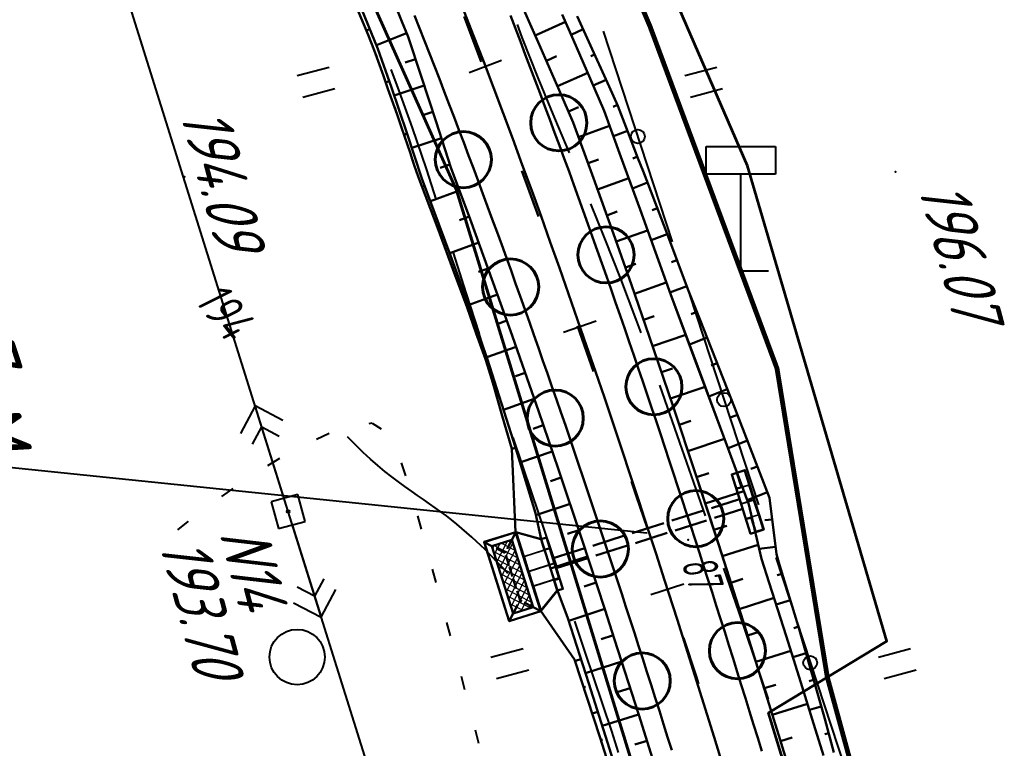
# Model space of a CAD drawing. Header units: millimetres. Extents: x -698 to 8131, y -704 to 4503.
# Drawn here: x 6293.9 to 6365.9, y 3090.3 to 3142.9 of the extents above; entities that cross this region are included whole.
import ezdxf
from ezdxf import colors
from ezdxf.entities.mleader import LeaderData, LeaderLine
from ezdxf.math import Vec2, Vec3

# ---------------------------------------------------------------- set-up
doc = ezdxf.new("R2010")
doc.units = ezdxf.units.MM
for name, pattern in [('ACAD_ISO02W100', [15, 12, -3]), ('CONTI', [0]), ('STROT', [1.7, 0.5, -1.2])]:
    doc.linetypes.add(name, pattern=pattern)
for name, color, linetype, lineweight in [('10', 1, 'Continuous', 35), ('КОПИЯ_ОСЬ_13_ОТКОСЫ', 7, 'Continuous', 30), ('КОПИЯ_ОСЬ_ГРАНИЦЫ_ПОЛОС', 7, 'Continuous', 30), ('Огражд-перила', 1, 'ограждение2', 40), ('ОСЬ_ВЕРХ_ПОКРЫТИЯ_ГРАНИЦЫ_ПОЛОС', 7, 'Continuous', 30), ('ОСЬ_ВЕРХ_ПОКРЫТИЯ_ОСЬ', 1, 'Continuous', 30), ('Трубы мет.', 7, 'ACAD_ISO02W100', 30)]:
    doc.layers.add(name, color=color, linetype=linetype, lineweight=lineweight)
for name, color, linetype in [('_Ростелеком', 6, 'Continuous'), ('GOR_BDEFAULT', 212, 'CONTI'), ('NAD_MDEFAULT', 7, 'CONTI'), ('PI_OTDEFAULT', 172, 'CONTI'), ('PI_STDEFAULT', 6, 'CONTI'), ('PI_TTDEFAULT', 5, 'CONTI'), ('PLN_O', 7, 'CONTI'), ('SIT_LDEFAULT', 7, 'CONTI'), ('USLZNDEFAULT', 7, 'CONTI'), ('ZAPSKDEFAULT', 7, 'CONTI'), ('Выноски', 250, 'Continuous'), ('ОСЬ_ВЕРХ_ПОКРЫТИЯ_ПИКЕТЫ', 1, 'Continuous'), ('разметка', 7, 'Continuous')]:
    doc.layers.add(name, color=color, linetype=linetype)
doc.styles.add('eskd', font='isocpeui.ttf', dxfattribs={"width": 1.2})
doc.styles.add('SHRFT', font='isocpeui.ttf', dxfattribs={"width": 3.5})
doc.styles.get("Standard").update_dxf_attribs({"font": 'isocpeui.ttf'})
doc.styles.add('STYLE1', font='isocpeui.ttf', dxfattribs={"width": 0.9})
doc.styles.add('ГОСТ', font='isocpeui.ttf', dxfattribs={"height": 4})
doc.linetypes.add('кабель_связи_проект.', pattern='A,10,-1,["/",STYLE1,S=3,R=0,X=0,Y=-1.5],-4.1', length=15.1)
doc.linetypes.add('ограждение2', pattern='A,0.25,-0.1,[132,ltypeshp.shx,S=0.1,R=0,X=-0.1,Y=0],-0.1,1', length=1.45)

# ---------------------------------------------------------------- blocks, each defined once
blk = doc.blocks.new('BL_2011')
at = {"color": 0}
for p, q in [((0, 0), (0, 2.4)), ((1.6, 0), (1.6, 2.4))]:
    blk.add_line(p, q, dxfattribs=at)
blk = doc.blocks.new('BL_2004')
at = {"color": 0}
blk.add_circle((0, 0), 2, dxfattribs=at)
blk = doc.blocks.new('BL_27')
at = {"color": 0}
for p, q in [((1, 1), (-1, 1)), ((-1, 1), (-1, -1)), ((1, -1), (1, 1)), ((-1, -1), (1, -1))]:
    blk.add_line(p, q, dxfattribs=at)
blk.add_circle((0, 0), 0.1, dxfattribs=at)
blk = doc.blocks.new('7')
at = {"layer": 'Огражд-перила', "linetype": 'Continuous'}
blk.add_circle((0, 0), 2.027904030661224, dxfattribs=at)
blk = doc.blocks.new('A$C25637593')
at = {"layer": 'Трубы мет.', "linetype": 'Continuous', "lineweight": 0}
h = blk.add_hatch(dxfattribs=at)
h.set_pattern_fill('ANSI37', color=256, scale=64, angle=180, style=0)
h.set_pattern_definition([(225, (2253.20257066004, 3680.534823384369), (5.656854249492381, -5.65685424949238), []), (315, (2253.20257066004, 3680.534823384369), (5.65685424949238, 5.656854249492381), [])])
h.paths.add_polyline_path([(49.00000000008374, 51.00000000061475), (78.99999999875655, 50.99999999970208), (79.00000000240706, -51.00000000012856), (48.9999999990781, -51.00000000016774)])
at = {"layer": 'Трубы мет.', "linetype": 'Continuous'}
for points in [[(8, -39.00000000031527), (8, -39.00000000031527), (40.00000000093132, -60.00000000023283), (40.00000000093132, -60.00000000023283), (40.00000000001502, 59.99999999976717), (8.000000000931323, 38.99999999984961), (8.000000000931323, 38.99999999984961)], [(40, 60), (49.00000000093132, 50.99999999976717)], [(88, 59.99999999976717), (79, 50.99999999976717)], [(0, 38.99999999984961), (9.313225746154785e-10, 23), (0, -2.328306436538696e-10), (0, -23.00000000023283), (0, -39.00000000031527)], [(9.313225746154785e-10, 23), (8, 22.99999999976717), (8.000000000931323, 38.99999999984961), (0, 38.99999999984961)], [(9.313225746154785e-10, -23.00000000046566), (8, -23.00000000023283), (8.000000000931323, -39.00000000031527), (0, -39.00000000031527)], [(40.00000000093131, -60), (48.99999999999999, -51)], [(79.00000000093131, -51), (87.99999999906866, -60.00000000023283)]]:
    blk.add_lwpolyline(points, dxfattribs=at)
at = {"layer": 'Трубы мет.', "linetype": 'Continuous', "lineweight": 0}
for points in [[(38.99999999906868, 22.99999999976717), (39.00000000002917, 58.14764629918856), (9.00000000028802, 38.46014629887197), (9.000000000931323, 23)], [(9, -23.00000000023283), (9, -38.4601462997427), (39.00000000091716, -58.14764629969432), (39, -23)]]:
    blk.add_lwpolyline(points, close=True, dxfattribs=at)
at = {"layer": 'Трубы мет.', "linetype": 'Continuous'}
for points in [[(40.00000000001502, 59.99999999976717), (87.99999999999999, 59.99999999976717), (87.99999999906866, -60.00000000023282), (40.00000000093132, -60.00000000023283)], [(49.00000000008374, 50.99999999976717), (78.99999999993014, 50.99999999976717), (78.99999999913851, -51.00000000023282), (49.0000000008626, -51.00000000023283)]]:
    blk.add_lwpolyline(points, close=True, dxfattribs=at)
at = {"layer": 'Трубы мет.', "ltscale": 1.2}
for points in [[(49.00000000093132, 50.99999999976717), (64, 35.99999999976717)], [(79, 50.99999999976717), (64, 35.99999999976717)], [(64.00000000002451, 35.99999999979168), (64.00000000090681, -35.99999999979166)], [(48.99999999999999, -51), (64.00000000093131, -35.99999999976717)], [(64.00000000093131, -35.99999999976717), (79.00000000093131, -51)]]:
    blk.add_lwpolyline(points, dxfattribs=at)
at = {"layer": 'Трубы мет.', "linetype": 'Continuous', "lineweight": 0}
for points in [[(1, 21.99999999976717), (39, 21.99999999953434)], [(1, 21.99999999976717), (1, 0.4999999997671694)], [(39, 0.4999999997671694), (39, 21.99999999953434)], [(1, 0.4999999997671694), (39, 0.4999999997671694)], [(1, -0.5000000002328306), (39, -0.5000000004656613)], [(1, -0.5000000002328306), (1, -22.00000000023283)], [(39, -22.00000000023283), (39, -0.5000000004656613)], [(1, -22.00000000023283), (39, -22.00000000023283)]]:
    blk.add_lwpolyline(points, dxfattribs=at)
blk = doc.blocks.new('A$C76A07AE2')
at = {"layer": 'Трубы мет.', "linetype": 'Continuous', "lineweight": 0}
for p, q in [((-18.87840647692792, 44.19905516544122), (-8, 44.19905516544122)), ((-18.87840647692792, 44.19905516544122), (-18.87840647692792, 23)), ((-4, 45), (-1.31115583286828, 45)), ((-18.87840647692792, 23), (0, 23)), ((-18.87840647692792, 22.12580779610971), (-0.8784064769279212, 22.12580779610971)), ((-18.87840647692792, 22.12580779610971), (-18.87840647692792, 21.83810993243969)), ((-18.87840647692792, 21.83810993243969), (-18.87840647692792, 0.5)), ((-0.8784064769279212, 22.12580779610971), (-0.8784064769279212, 0.5)), ((-18.87840647692792, -0.5), (-18.87840647692792, -20.47289158750209)), ((-0.8784064769279212, -0.5), (-0.8784064769279212, -20.47289158750209)), ((-18.87840647692792, -20.47289158750209), (-18.87840647692792, -22.01799220702105)), ((-18.87840647692792, -22.01799220702105), (-0.8784064769279212, -22.01799220702105)), ((-18.87840647692792, -23), (0, -23)), ((-18.87840647692792, -23), (-18.87840647692792, -44.07454179760407)), ((-0.8784064769279212, -20.47289158750209), (-0.8784064769279212, -22.01799220702105)), ((-18.87840647692792, -44.07454179760407), (-8, -44.07454179760407))]:
    blk.add_line(p, q, dxfattribs=at)
at = {"layer": 'Трубы мет.', "linetype": 'Continuous'}
blk.add_lwpolyline([(-20, -45), (0, -45), (0, 45), (-20, 45)], close=True, dxfattribs=at)
for points in [[(-8, 45), (-8, 23), (0, 23)], [(-8, -45), (-8, -23), (0, -23)]]:
    blk.add_lwpolyline(points, dxfattribs=at)
at = {"layer": 'Трубы мет.', "linetype": 'Continuous', "lineweight": 0}
for points in [[(-18.87840647692792, 0.5), (-0.8784064769279212, 0.5)], [(-18.87840647692792, -0.5), (-0.8784064769279212, -0.5)]]:
    blk.add_lwpolyline(points, dxfattribs=at)
blk = doc.blocks.new('BL_13')
at = {"color": 0}
for p, q in [((-2.5, 7), (-2.5, 9)), ((-2.5, 9), (2.5, 9)), ((2.5, 9), (2.5, 7)), ((0, 7), (-2.5, 7)), ((0, 0), (0, 7)), ((2.5, 7), (0, 7)), ((2, 0), (0, 0))]:
    blk.add_line(p, q, dxfattribs=at)

msp = doc.modelspace()

# ---------------------------------------------------------------- linework, layer by layer
at = {"layer": '10'}
for points in [[(6423.143295610838, 2569.923940916691), (6419.553295610987, 2608.353940917324), (6418.713295611136, 2673.413940916914), (6411.143295610838, 2783.883940917585), (6396.573295611006, 2871.27394091725), (6374.843295611025, 2956.27394091725), (6352.62329561082, 3041.863940917101), (6325.453295610894, 3130.563940917287), (6295.553295610987, 3197.383940917585), (6289.813295610764, 3206.733940917212), (6289.813295610764, 3206.733940917212), (6258.813295610764, 3239.133940917585), (6179.233295611155, 3334.08394091684), (6101.723295610913, 3421.423940916691), (6033.343295611025, 3476.013940917473), (5991.113295611043, 3509.763940917473), (5973.723295610913, 3518.513940917473), (5961.973295610913, 3519.543940916803)], [(6433.62329561082, 2570.533940917026), (6430.243295610931, 2649.383940917585), (6439.593295611025, 2649.953940916952), (6432.613295611043, 2779.243940916989), (6432.613295611043, 2779.243940916989), (6414.083295610782, 2883.163940916914), (6407.323295611006, 2909.55394091751), (6397.723295610913, 2909.793940916803), (6391.223295610913, 2935.793940916803), (6385.293295610745, 2958.453940916952), (6372.773295610727, 3006.323940917063), (6362.783295610969, 3044.493940916989), (6347.993295610931, 3092.80394091751), (6356.543295610745, 3097.973940917436), (6346.463295611136, 3132.323940917063), (6315.183295610876, 3204.393940917361)], [(6295.553295610987, 3197.383940917585), (6325.453295610894, 3130.563940917287), (6352.62329561082, 3041.863940917101), (6374.843295611025, 2956.27394091725), (6396.573295611006, 2871.27394091725), (6411.143295610838, 2783.883940917585), (6418.713295611136, 2673.413940916914), (6419.553295610987, 2608.353940917324), (6423.143295610838, 2569.923940916691)]]:
    msp.add_lwpolyline(points, dxfattribs=at)
at = {"layer": '_Ростелеком', "linetype": 'кабель_связи_проект.', "ltscale": 0.25}
msp.add_lwpolyline([(6435.761688766148, 2573.921079275343, 0.35, 0.35, 0), (6434.320469774064, 2613.013822697248, 0.35, 0.35, 0), (6433.79360034767, 2649.600376607064, 0.35, 0.35, 0), (6435.595444910656, 2687.304633888561, 0.35, 0.35, 0), (6433.37641764798, 2721.59035620201, 0.35, 0.35, 0), (6430.292995001471, 2760.571460782695, 0.35, 0.35, 0), (6426.956325281955, 2791.910166041139, 0.35, 0.35, 0), (6423.664201789788, 2818.331266739551, 0.35, 0.35, 0), (6419.450890425147, 2846.334893881488, 0.35, 0.35, 0), (6413.565074474745, 2877.549733902473, 0.35, 0.35, 0), (6408.45389482573, 2894.88336072411, 0.35, 0.35, 0), (6403.549883702179, 2909.648276214633, 0.35, 0.35, 0), (6396.215350000528, 2940.205834104825, 0.35, 0.35, 0), (6387.493850494318, 2971.872972411249, 0.35, 0.35, 0), (6376.907087652004, 3008.717407677468, 0.35, 0.35, 0), (6364.34527313493, 3051.08872498307, 0.35, 0.35, 0), (6352.23463529557, 3095.368587252829, 0.35, 0.35, 0), (6348.598396909036, 3117.676856997568, 0.35, 0.35, 0), (6339.42467397206, 3142.379432295594, 0.35, 0.35, 0), (6330.422865081977, 3163.616872637678, 0.35, 0.35, 0)], format="xyseb", dxfattribs=at)
at = {"layer": 'GOR_BDEFAULT', "color": 212, "elevation": 194, "flags": 128}
msp.add_lwpolyline([(6329.149031611034, 3102.869675916765), (6328.97903161105, 3103.059677916724), (6328.779031611039, 3103.269676916446), (6328.559031611067, 3103.50967491712), (6328.319031611076, 3103.749672916863), (6328.069031611076, 3104.019676916446), (6327.789031611048, 3104.299675916467), (6327.50903161102, 3104.589676916744), (6327.199031611022, 3104.879677917022), (6326.879031611074, 3105.189675917063), (6326.549031611057, 3105.499672916863), (6326.199031611022, 3105.809677916724), (6325.839031611036, 3106.119675916765), (6325.469031611041, 3106.429672916565), (6325.089031611036, 3106.739678916666), (6324.709031611032, 3107.039673917141), (6324.309031611067, 3107.329674917418), (6323.899031611034, 3107.619675916765), (6323.48903161106, 3107.909676917042), (6323.059031611067, 3108.19967791732), (6322.629031611074, 3108.499672916863), (6322.179031611062, 3108.809677916724), (6321.719031611041, 3109.139672916528), (6321.249031611069, 3109.479676916409), (6320.769031611029, 3109.84967191625), (6320.269031611029, 3110.239678916666), (6319.75903161102, 3110.659676917042), (6319.23903161106, 3111.119675916765), (6318.699031611022, 3111.609673916507), (6318.139031611025, 3112.149674916785), (6317.569031611076, 3112.739678916666)], dxfattribs=at)
at = {"layer": 'NAD_MDEFAULT', "color": 7}
for p, q in [((6305.309031611067, 3106.029671916883), (6306.059031611067, 3106.629677917022)), ((6306.059031611067, 3106.629677917022), (6306.089031611036, 3106.649674916785))]:
    msp.add_line(p, q, dxfattribs=at)
at = {"layer": 'PI_STDEFAULT', "color": 6}
msp.add_point((6342.179031611062, 3105.309677916724, 194.581), dxfattribs=at)
at = {"layer": 'PI_TTDEFAULT', "color": 5}
for p in [(6357.169031611053, 3131.879677917022, 196.071), (6305.779031611039, 3131.50967491712, 194.095), (6313.279031611039, 3107.339676916744, 193.704)]:
    msp.add_point(p, dxfattribs=at)
at = {"layer": 'PLN_O'}
for p, q in [((6336.049031611057, 3142.029671916883), (6341.029031611039, 3126.829674917418)), ((6342.279031611039, 3123.019676916446), (6347.25903161102, 3107.819672917161)), ((6348.50903161102, 3104.019676916446), (6353.48903161106, 3088.819672917161))]:
    msp.add_line(p, q, dxfattribs=at)
for centre in [(6338.539031611048, 3134.429672916565), (6344.769031611029, 3115.419670917239), (6350.999031611069, 3096.419670917239)]:
    msp.add_circle(centre, 0.5, dxfattribs=at)
at = {"layer": 'SIT_LDEFAULT', "color": 7}
for p, q in [((6313.279031611039, 3107.339676916744), (6297.519031611029, 3157.729676916409)), ((6330.189031611071, 3141.579674917418), (6329.839031611036, 3142.50967491712)), ((6331.349031611046, 3138.659676917042), (6330.189031611071, 3141.579674917418)), ((6320.689031611071, 3139.269676916446), (6321.179031611062, 3137.989678916666)), ((6332.539031611048, 3135.75967491712), (6331.339031611036, 3138.659676917042)), ((6321.169031611053, 3137.989678916666), (6322.22903161105, 3135.049675916467)), ((6333.599031611046, 3133.249672916863), (6332.549031611057, 3135.75967491712)), ((6322.23903161106, 3135.049675916467), (6323.25903161102, 3132.089676916744)), ((6323.23903161106, 3132.089676916744), (6323.97903161105, 3129.829674917418)), ((6336.159031611043, 3127.069672917161), (6335.139031611025, 3129.559677916724)), ((6337.319031611076, 3124.149674916785), (6336.159031611043, 3127.069672917161)), ((6325.199031611022, 3126.019676916446), (6326.109031611055, 3123.149674916785)), ((6338.429031611062, 3121.219673916843), (6337.319031611076, 3124.149674916785)), ((6326.119031611064, 3123.149674916785), (6327.069031611076, 3120.169670917239)), ((6338.779031611039, 3120.249672916863), (6338.429031611062, 3121.219673916843)), ((6327.059031611067, 3120.169670917239), (6328.029031611039, 3117.189675917063)), ((6328.029031611039, 3117.189675917063), (6328.25903161102, 3116.499672916863)), ((6341.589031611036, 3112.329674917418), (6340.129031611074, 3116.479676916409)), ((6310.889031611025, 3114.979676916409), (6309.839031611036, 3112.969673916843)), ((6312.97903161105, 3108.289673917141), (6310.889031611025, 3114.979676916409)), ((6312.899031611034, 3113.929672916565), (6310.889031611025, 3114.979676916409)), ((6319.139031611025, 3113.709671916585), (6319.339031611036, 3113.749672916863)), ((6319.339031611036, 3113.729676916409), (6319.999031611069, 3113.309677916724)), ((6310.709031611032, 3112.19967791732), (6311.369031611064, 3113.44967791732)), ((6311.369031611064, 3113.44967791732), (6312.619031611064, 3112.789673917141)), ((6315.329031611027, 3112.579674917418), (6316.23903161106, 3112.999672916863)), ((6329.519031611029, 3112.69967791732), (6330.859031611055, 3108.689675917063)), ((6343.429031611062, 3107.039673917141), (6341.579031611027, 3112.329674917418)), ((6311.819031611076, 3110.669670917239), (6312.679031611062, 3111.189675917063)), ((6321.449031611022, 3110.859673916507), (6321.749031611069, 3109.909676917042)), ((6308.48903161106, 3108.439675917063), (6309.309031611067, 3109.00967491712)), ((6330.869031611064, 3108.689675917063), (6332.709031611032, 3103.219673916843)), ((6331.429031611062, 3049.409676917042), (6313.279031611039, 3107.339676916744)), ((6313.579031611027, 3106.389672916528), (6315.669031611053, 3099.709671916585)), ((6322.629031611074, 3107.039673917141), (6322.889031611025, 3106.079674917418)), ((6323.679031611062, 3103.179672916565), (6323.939031611071, 3102.219673916843)), ((6345.859031611055, 3100.049675916467), (6344.749031611069, 3103.25967491712)), ((6315.849031611046, 3102.489678916666), (6315.189031611071, 3101.229676916409)), ((6315.189031611071, 3101.229676916409), (6313.939031611071, 3101.889672916528)), ((6315.669031611053, 3099.709671916585), (6316.719031611041, 3101.709671916585)), ((6313.669031611053, 3100.749672916863), (6315.669031611053, 3099.709671916585)), ((6347.969031611041, 3093.859673916507), (6345.859031611055, 3100.049675916467)), ((6324.72903161105, 3099.319672917161), (6324.98903161106, 3098.359673916507)), ((6333.97903161105, 3099.429672916565), (6334.699031611022, 3097.25967491712)), ((6334.699031611022, 3097.25967491712), (6336.629031611074, 3091.469673916843)), ((6325.769031611029, 3095.44967791732), (6326.019031611029, 3094.479676916409)), ((6347.98903161106, 3093.799675916467), (6347.969031611041, 3093.859673916507)), ((6326.779031611039, 3091.579674917418), (6327.029031611039, 3090.609673916507)), ((6336.629031611074, 3091.469673916843), (6337.129031611074, 3089.939675917063))]:
    msp.add_line(p, q, dxfattribs=at)
at = {"layer": 'КОПИЯ_ОСЬ_13_ОТКОСЫ'}
for points in [[(6317.446410649767, 3146.436379059363), (6319.768187993517, 3140.7717062078), (6320.737914556017, 3137.9689718328), (6321.850219243517, 3134.691506012488), (6322.938598149767, 3131.40598355155), (6325.009887212267, 3125.8459249578), (6325.684203618517, 3123.985329254675), (6327.662719243517, 3118.384865387488), (6329.549437993517, 3112.433937653113), (6330.278441899767, 3110.064919098425), (6331.139770024767, 3107.2170187078), (6331.565679553014, 3105.346768364455), (6332.745433178314, 3101.629486913938), (6333.489379399767, 3099.635841949988), (6335.008422368517, 3094.909645660925), (6336.358031743517, 3090.647438629675), (6337.988402837267, 3085.4279562078)], [(6317.446475670431, 3146.436406208347), (6319.768069908712, 3140.771657062839), (6320.737704918478, 3137.968998981785), (6321.850253746603, 3134.691533161472), (6322.938754723165, 3131.406010700535), (6325.0101353384, 3125.845921589207), (6325.6839634634, 3123.985295368504), (6327.662875816915, 3118.384892536472), (6329.549258873556, 3112.433873249363), (6330.278384850119, 3110.06494624741), (6331.13968245754, 3107.217076374363), (6331.565679552956, 3105.346768364455), (6332.745433178314, 3101.629486913938), (6333.489352867697, 3099.635869098972), (6335.008426354025, 3094.909703327488), (6336.357913658712, 3090.647404743504), (6337.988193199728, 3085.427952839207)], [(6317.552066490744, 3145.41536433823), (6319.055118248556, 3141.76514155991), (6319.498813316915, 3140.6666613353), (6320.160800621603, 3138.8053332103), (6320.486575768087, 3137.872609211277), (6321.14358870754, 3136.009160114597), (6321.469302818869, 3135.076298786472), (6322.113284752462, 3133.207631183933), (6322.242374107931, 3132.787617756199), (6322.378513023947, 3132.369816852879), (6322.521640465353, 3131.954365803074), (6322.671695396994, 3131.541371418308), (6324.066501305197, 3127.869877888035), (6325.355685875509, 3124.393406940769), (6326.201633141134, 3122.068913532566), (6326.872409508322, 3120.206486774754), (6327.536288902853, 3118.34097774155), (6327.772861168478, 3117.584569050144), (6328.0589634634, 3116.635716511082), (6328.748477623556, 3114.254643513035), (6329.42859236965, 3111.870305134129), (6329.693392943698, 3105.863573421869), (6329.693392943698, 3105.863573421869), (6331.511126393472, 3100.190856584493), (6331.511126393472, 3100.190856584493), (6333.97317855129, 3096.664738727879), (6335.811496422384, 3090.997502399754), (6337.92859236965, 3084.369572712254)], [(6320.767699712267, 3144.568214996863), (6321.504027837267, 3142.726418121863), (6321.943480962267, 3141.619972809363), (6322.890746587267, 3138.795387848425), (6323.976195806017, 3135.493507965613), (6325.042113774767, 3132.185158356238), (6326.424926274767, 3128.463966949988), (6327.788207524767, 3124.735451324988), (6328.628051274767, 3122.399391754675), (6329.459594243517, 3120.059670074988), (6330.218383306017, 3117.9045187078), (6331.359984868517, 3114.619240387488), (6332.807250493517, 3110.38645230155), (6334.496703618517, 3105.339455231238), (6336.161742681017, 3100.284645660925), (6336.868773931017, 3098.10715542655), (6338.613891118517, 3092.652443512488), (6340.337035649767, 3087.190895660925), (6342.167602056017, 3081.288063629675), (6343.917602056017, 3075.565773590613), (6346.106566899767, 3069.4494405828), (6347.279418462267, 3066.151955231238), (6352.627562993517, 3048.14231167655), (6366.575805181017, 3000.17160855155)], [(6329.815082258681, 3144.689733470935), (6331.349261946181, 3141.233190502185), (6332.863910383681, 3137.767858470935), (6333.860492414931, 3135.451940502185), (6335.331195539931, 3131.433263744373), (6336.780414289931, 3127.406652416248), (6338.084613508681, 3123.705358470935), (6339.369281477431, 3119.997350658435), (6341.066058821181, 3114.998449291248), (6342.733539289931, 3109.989904369373), (6343.733539289931, 3106.93362995531), (6344.600238508681, 3104.257238353748), (6345.976215071181, 3099.951940502185), (6347.333636946181, 3095.64261433031), (6348.821918196181, 3090.85013386156), (6350.583148664931, 3085.094396556873), (6352.665668196181, 3078.182287181873), (6354.682269758681, 3069.897375072498), (6355.035297102431, 3068.435216869373), (6359.946429914931, 3051.625158275623), (6374.259906477431, 3002.397130931873)], [(6333.084885580747, 3143.250411663349), (6333.898728354185, 3141.396041546162), (6335.107529623716, 3138.609542522724), (6336.108139975278, 3136.284637127217), (6337.326096518247, 3132.962676677998), (6338.704575522153, 3129.163222942646), (6340.57865999481, 3123.934554729756), (6340.916855795591, 3122.983352337178), (6342.625290854185, 3118.448104534443), (6344.741379721372, 3112.774078045185), (6346.559006674497, 3107.852737102803), (6346.980637533872, 3106.082442913349), (6347.489487631528, 3103.91804471999), (6348.04252718231, 3102.191878948506), (6349.261216147153, 3098.354217205342), (6350.315232260435, 3094.994140301045), (6351.145249350278, 3092.356338177021), (6351.952012045591, 3089.711318645771)], [(6333.085101789931, 3143.250402416248), (6333.898578352431, 3141.39603229906), (6335.107562727431, 3138.609533275623), (6336.108051008681, 3136.284582103748), (6337.326312727431, 3132.962682689685), (6338.704730696181, 3129.163244213123), (6340.578754133681, 3123.93460651781), (6340.916644758681, 3122.983312572498), (6342.625140852431, 3118.448156322498), (6344.741351789931, 3112.774084056873), (6346.559222883681, 3107.852697338123), (6346.980609602431, 3106.082433666248), (6347.489398664931, 3103.91800495531), (6348.042621321181, 3102.19193073656), (6349.261371321181, 3098.354162181873), (6350.315082258681, 3094.99417683031), (6351.145160383681, 3092.356359447498), (6351.951801008681, 3089.711339916248)], [(6334.162522299497, 3143.122420940693), (6335.009629233091, 3141.277145061787), (6336.477036459653, 3138.041366253193), (6337.102158529966, 3136.652862224873), (6337.829880697935, 3134.76245084792), (6338.553391440122, 3132.870895061787), (6338.928452475278, 3131.930068645771), (6339.297287924497, 3130.98706022292), (6340.730881674497, 3127.200942669209), (6342.153489096372, 3123.412414226826), (6343.012558920591, 3121.248748455342), (6345.548935873716, 3114.799804363545), (6348.061509115903, 3108.341521892842), (6348.552170736997, 3104.258910808857), (6348.779160483091, 3103.484725628193), (6349.969468100278, 3099.633224163349), (6350.256089194028, 3098.667342815693), (6352.047837240903, 3092.371734295185), (6352.71586702606, 3089.945632610615)], [(6331.129047102431, 3141.73343464281), (6333.325336164931, 3142.702917064685)], [(6318.923556969259, 3142.0846300853), (6319.185733482931, 3142.192586017918)], [(6321.831176274767, 3141.902809723425), (6319.658324712267, 3141.039894684363)], [(6334.598252279966, 3142.173293743428), (6333.732102377622, 3141.775710735615)], [(6319.656222984884, 3140.224034382175), (6319.745273277853, 3140.255711628269)], [(6331.933734602431, 3139.902502025623), (6332.666644758681, 3140.223424877185)], [(6335.428391440122, 3140.353728924092), (6335.139084799497, 3140.222518596943)], [(6322.482543462267, 3140.012184723425), (6321.743773931017, 3139.76438198905)], [(6332.733051008681, 3138.069128002185), (6334.928363508681, 3139.022253002185)], [(6320.32376448879, 3138.338734699558), (6320.578952477072, 3138.427861286472)], [(6323.115844243517, 3138.115089996863), (6320.934691899767, 3137.393898590613)], [(6336.254380209653, 3138.532272014912), (6335.322678549497, 3138.109740886982)], [(6337.076767904966, 3136.709182415303), (6336.765793783872, 3136.569183025654)], [(6320.987430260275, 3136.452061725925), (6321.072391197775, 3136.482014728855)], [(6323.740844243517, 3136.215187653113), (6323.012816899767, 3135.97727261405)], [(6333.524554914931, 3136.232336009998), (6334.257465071181, 3136.547765697498)], [(6334.257953352431, 3134.372472728748), (6336.506488508681, 3135.198644603748)], [(6321.645999596212, 3134.563603473972), (6321.867526695822, 3134.639958454441)], [(6337.798508627622, 3134.844039593037), (6336.780076010435, 3134.451965008076)], [(6324.359008306017, 3134.31321011405), (6322.208617681017, 3133.618263824988)], [(6338.513169272153, 3132.976089153584), (6338.173447592466, 3132.846130047139)], [(6322.28079573879, 3132.667241169285), (6322.355167076681, 3132.691182209324)], [(6324.970824712267, 3132.409035309363), (6324.253051274767, 3132.179787262488)], [(6334.945453352431, 3132.494298900623), (6335.695453352431, 3132.767736400623)], [(6322.960208580587, 3130.786534382175), (6323.143375084494, 3130.856724811863)], [(6335.628070539931, 3130.614416088123), (6337.882465071181, 3131.42972370531)], [(6339.246994955747, 3131.115600261982), (6338.151719076841, 3130.687179241474)], [(6325.659301274767, 3130.531593903113), (6323.555785649767, 3129.749123199988)], [(6323.671786949728, 3128.917409015964), (6323.73294417629, 3128.940541340183)], [(6326.354125493517, 3128.656105621863), (6325.652465337267, 3128.39719448905)], [(6336.305804914931, 3128.732702220935), (6337.057758039931, 3129.002599681873)], [(6339.956650717466, 3129.245727215107), (6339.590012533872, 3129.106902752217)], [(6336.978168196181, 3126.849035228748), (6339.245746321181, 3127.652746166248)], [(6340.664902670591, 3127.375335369404), (6339.503098471372, 3126.935424480732)], [(6324.375217125509, 3127.045186115574), (6324.540378258322, 3127.106831623386)], [(6327.044066899767, 3126.778786285925), (6324.948363774767, 3126.012062653113)], [(6325.070499107931, 3125.16992671616), (6325.125644371603, 3125.190251423191)], [(6337.643695539931, 3124.963048900623), (6338.400531477431, 3125.22904011156)], [(6341.368454916685, 3125.503158245381), (6340.980759604185, 3125.357589397724)], [(6327.728637212267, 3124.899757965613), (6327.029418462267, 3124.645973785925)], [(6338.304340071181, 3123.075353588123), (6340.599750227431, 3123.875280345935)], [(6342.071518881528, 3123.630813274678), (6340.849778158872, 3123.172042522724)], [(6325.756778404806, 3123.291295124363), (6325.9095494009, 3123.346898151707)], [(6328.405883306017, 3123.017677887488), (6326.294066899767, 3122.258766754675)], [(6338.960101789931, 3121.185827220935), (6339.725726789931, 3121.450475658435)], [(6342.805466635435, 3121.770400677021), (6342.401169760435, 3121.609862957295)], [(6326.438571617697, 3121.411076618504), (6326.489535973165, 3121.429448200535)], [(6329.077758306017, 3121.1340108953), (6328.372680181017, 3120.88352261405)], [(6339.610004133681, 3119.29446979906), (6341.999164289931, 3120.110631908435)], [(6327.113681480978, 3119.52847774155), (6327.242587730978, 3119.574345661472)], [(6343.541123373716, 3119.910613689717), (6342.264145834653, 3119.406798992451)], [(6329.745238774767, 3119.248634918738), (6327.621703618517, 3118.500954254675)], [(6344.274155600278, 3118.049789104756), (6343.848313315122, 3117.882308636006)], [(6327.757053063009, 3117.635167194675), (6327.800571129415, 3117.648778034519)], [(6330.407348149767, 3117.361427887488), (6329.698363774767, 3117.115089996863)], [(6340.254535383681, 3117.401159252185), (6341.051410383681, 3117.671544994373)], [(6328.324863121603, 3115.717473102879), (6328.492984459494, 3115.766179157566)], [(6340.895160383681, 3115.506505931873), (6343.406879133681, 3116.352453197498)], [(6345.005234701841, 3116.188186321553), (6343.664231283872, 3115.662398968037)], [(6331.063598149767, 3115.472267731238), (6328.832152837267, 3114.696632965613)], [(6345.734299643247, 3114.325805340107), (6345.287095053403, 3114.151015911396)], [(6328.879336998556, 3113.795872761082), (6328.93542830715, 3113.811894489597)], [(6331.714965337267, 3113.5812765203), (6330.969848149767, 3113.326515778113)], [(6341.531390852431, 3113.61038776781), (6342.369281477431, 3113.890539134998)], [(6342.163715071181, 3111.71292683031), (6344.808734602431, 3112.591100658435)], [(6346.461350424497, 3112.462661419209), (6345.058274252622, 3111.915969524678)], [(6329.427951500509, 3111.872593952488), (6329.69827620754, 3111.94971187241)], [(6332.361937993517, 3111.688820465613), (6330.024535649767, 3110.889748199988)], [(6342.791156477431, 3109.813878978748), (6343.674457258681, 3110.102941478748)], [(6347.186448080747, 3110.598724041279), (6346.718613608091, 3110.416991863545)], [(6333.006469243517, 3109.795509918738), (6332.226195806017, 3109.532692535925)], [(6343.413226789931, 3107.91312214281), (6346.199847883681, 3108.824987377185)], [(6347.909592611997, 3108.734023723896), (6346.443222983091, 3108.166274700459)], [(6333.643187993517, 3107.899513824988), (6331.181762212267, 3107.075539215613)], [(6348.249924643247, 3106.773650799092), (6347.72953890106, 3106.711105022724)], [(6334.276488774767, 3106.002419098425), (6333.455199712267, 3105.72922573905)], [(6344.032367414931, 3106.011388744373), (6344.962054914931, 3106.312292064685)], [(6344.647601789931, 3104.108312572498), (6347.249164289931, 3104.939855541248)], [(6348.488572104185, 3104.787933025654), (6347.318039877622, 3104.647262249287)], [(6334.905883306017, 3104.104103668738), (6332.312133306017, 3103.246071442175)], [(6348.974106772153, 3102.853774700459), (6348.59867952606, 3102.737746868428)], [(6335.532348149767, 3102.20481167655), (6334.667113774767, 3101.920265778113)], [(6345.256488508681, 3102.203283275623), (6346.123676008681, 3102.48050495531)], [(6345.865375227431, 3100.298253978748), (6348.387836164931, 3101.10452839281)], [(6349.564682944028, 3100.942962322529), (6348.539719565122, 3100.626189861592)], [(6336.155395024767, 3100.304298981238), (6333.548461431017, 3099.452248199988)], [(6346.467914289931, 3098.39114948656), (6347.309711164931, 3098.65628620531)], [(6350.14848421356, 3099.030074749287), (6349.805649740903, 3098.928344402607)], [(6336.773070806017, 3098.401955231238), (6335.903441899767, 3098.119728668738)], [(6347.068500227431, 3096.483556713123), (6349.598285383681, 3097.28030964281)], [(6350.69975374481, 3097.107589397724), (6349.738083822935, 3096.834045086201)], [(6334.010989830587, 3096.548131061863), (6334.437350914572, 3096.686436725925)], [(6337.385863774767, 3096.4982687078), (6334.767699712267, 3095.658180817175)], [(6347.665179914931, 3094.574621166248), (6348.509418196181, 3094.836706127185)], [(6351.246933920591, 3095.183898601826), (6350.926377279966, 3095.092712078389)], [(6334.628085777853, 3094.645726276707), (6334.770206139181, 3094.691838337254)], [(6337.995727056017, 3094.59348355155), (6337.122680181017, 3094.3146749578)], [(6348.258441633681, 3092.66458698656), (6350.802875227431, 3093.454748119373)], [(6335.245212242697, 3092.74332149155), (6335.652499840353, 3092.875432087254)], [(6338.602660649767, 3092.687843903113), (6335.976195806017, 3091.853127106238)], [(6351.797226889341, 3093.261077556904), (6350.93949983856, 3093.017852459248)], [(6352.336106283872, 3091.335067425068), (6352.049668295591, 3091.255996380146)], [(6335.861606285665, 3090.840672565769), (6335.997562096212, 3090.884099079441)], [(6339.207152837267, 3090.781227692175), (6338.331176274767, 3090.504250153113)], [(6348.851215071181, 3090.75443073656), (6349.700336164931, 3091.014318431873)]]:
    msp.add_lwpolyline(points, dxfattribs=at)
at = {"layer": 'КОПИЯ_ОСЬ_ГРАНИЦЫ_ПОЛОС'}
msp.add_lwpolyline([(6347.503258133531, 3090.035913935076), (6347.208038346804, 3090.992951191176), (6346.912061614586, 3091.949811631027), (6346.61531066588, 3092.906489269022), (6346.31776824028, 3093.862978074845), (6346.019417088091, 3094.81927198093), (6345.720239970882, 3095.775364871282), (6345.420219661688, 3096.731250583339), (6345.119338945593, 3097.686922916356), (6344.817580620022, 3098.642375613708), (6344.514927494884, 3099.597602378722), (6344.211362393447, 3100.55259686071), (6343.90686815234, 3101.507352663349), (6343.601427622072, 3102.461863335367), (6343.295023667442, 3103.416122380789), (6342.987639167861, 3104.370123244036), (6342.679257017988, 3105.323859318305), (6342.369860127792, 3106.277323946502), (6342.059431423453, 3107.230510413792), (6341.747953847274, 3108.183411948528), (6341.435410358381, 3109.136021719459), (6341.121783933215, 3110.088332847837), (6340.807057565768, 3111.040338385064), (6340.49121426825, 3111.992031325731), (6340.174237071469, 3112.943404611345), (6339.856109024919, 3113.894451109838), (6339.536813198172, 3114.845163635123), (6339.216332680158, 3115.795534935925), (6338.894650580556, 3116.745557694841), (6338.571750029854, 3117.695224534865), (6338.247614180049, 3118.644528004486), (6337.922226204731, 3119.593460592586), (6337.595569300136, 3120.542014716338), (6337.267626685372, 3121.49018272772), (6336.938381602775, 3122.437956906069), (6336.607817318689, 3123.38532946087), (6336.275917123849, 3124.332292532693), (6335.942664334076, 3125.278838185739), (6335.608042290512, 3126.224958415288), (6335.272034360436, 3127.170645142119), (6334.934623937666, 3128.115890208777), (6334.595794443148, 3129.060685385164), (6334.255529325505, 3130.005022363882), (6333.91381206185, 3130.948892760236), (6333.570626157851, 3131.892288112227), (6333.2259551488, 3132.835199877765), (6332.879782599854, 3133.777619432803), (6332.53209210684, 3134.719538075994), (6332.182867296991, 3135.660947022173), (6331.832091829119, 3136.60183740608), (6331.479749394543, 3137.542200275842), (6331.125823717759, 3138.482026598561), (6330.770298556939, 3139.421307252865), (6330.41315770451, 3140.360033033561), (6330.054384987909, 3141.298194648843), (6329.6939642704, 3142.235782718431), (6329.331879451454, 3143.172787777293)], dxfattribs=at)
at = {"layer": 'ОСЬ_ВЕРХ_ПОКРЫТИЯ_ГРАНИЦЫ_ПОЛОС'}
for points in [[(6320.767699712267, 3144.568214996863), (6321.504027837267, 3142.726418121863), (6321.943480962267, 3141.619972809363), (6322.890746587267, 3138.795387848425), (6323.976195806017, 3135.493507965613), (6325.042113774767, 3132.185158356238), (6326.424926274767, 3128.463966949988), (6327.788207524767, 3124.735451324988), (6328.628051274767, 3122.399391754675), (6329.459594243517, 3120.059670074988), (6330.218383306017, 3117.9045187078), (6331.359984868517, 3114.619240387488), (6332.807250493517, 3110.38645230155), (6334.496703618517, 3105.339455231238), (6336.161742681017, 3100.284645660925), (6336.868773931017, 3098.10715542655), (6338.613891118517, 3092.652443512488), (6340.337035649767, 3087.190895660925), (6342.167602056017, 3081.288063629675), (6343.917602056017, 3075.565773590613), (6346.106566899767, 3069.4494405828), (6347.279418462267, 3066.151955231238), (6352.627562993517, 3048.14231167655), (6366.575805181017, 3000.17160855155)], [(6329.815082258681, 3144.689733470935), (6331.349261946181, 3141.233190502185), (6332.863910383681, 3137.767858470935), (6333.860492414931, 3135.451940502185), (6335.331195539931, 3131.433263744373), (6336.780414289931, 3127.406652416248), (6338.084613508681, 3123.705358470935), (6339.369281477431, 3119.997350658435), (6341.066058821181, 3114.998449291248), (6342.733539289931, 3109.989904369373), (6344.367816633681, 3104.97513386156), (6345.976215071181, 3099.951940502185), (6347.333636946181, 3095.64261433031), (6348.821918196181, 3090.85013386156), (6350.583148664931, 3085.094396556873), (6352.665668196181, 3078.182287181873), (6354.682269758681, 3069.897375072498), (6355.035297102431, 3068.435216869373), (6359.946429914931, 3051.625158275623), (6374.259906477431, 3002.397130931873)], [(6340.993239815862, 3090.109907110367), (6340.696104390043, 3091.052647720236), (6340.398229575445, 3091.995091196295), (6340.09959888306, 3092.93723147377), (6339.800195840877, 3093.879062448773), (6339.500003994346, 3094.820577973645), (6339.199006907051, 3095.761771861609), (6338.897188160472, 3096.702637882117), (6338.594531354776, 3097.643169758986), (6338.291020109164, 3098.583361175056), (6337.986638062188, 3099.523205766599), (6337.681368872165, 3100.46269712146), (6337.37519621755, 3101.401828784641), (6337.068103797346, 3102.340594253648), (6336.760075331598, 3103.278986970108), (6336.451094561538, 3104.217000334669), (6336.141145250373, 3105.154627693962), (6335.83021118328, 3106.091862339671), (6335.518276168403, 3107.028697521571), (6335.205324036468, 3107.965126428898), (6334.891338642095, 3108.901142195944), (6334.576303863423, 3109.836737905774), (6334.260203603297, 3110.771906590234), (6333.943021789068, 3111.706641214113), (6333.624742373553, 3112.640934696566), (6333.305349335007, 3113.574779891554), (6332.984826678168, 3114.50816959716), (6332.663158434114, 3115.441096552793), (6332.340328660872, 3116.373553438257), (6332.016321444555, 3117.305532863509), (6331.691120898866, 3118.237027392868), (6331.364711166147, 3119.168029511492), (6331.037076417901, 3120.098531652387), (6330.708200854968, 3121.028526175912), (6330.378068708224, 3121.958005387481), (6330.04666423916, 3122.886961517069), (6329.713971740208, 3123.815386734117), (6329.379975535519, 3124.743273133557), (6329.044659981058, 3125.670612749789), (6328.708009465676, 3126.597397548292), (6328.370008411255, 3127.523619416315), (6328.030641273324, 3128.449270177778), (6327.689892541724, 3129.374341582093), (6327.347746741105, 3130.298825309757), (6327.004188431447, 3131.222712965827), (6326.659202208617, 3132.145996080857), (6326.31277270524, 3133.068666112754), (6325.964884590639, 3133.990714444924), (6325.615522572092, 3134.912132378813), (6325.264671394971, 3135.832911151606), (6324.912315843734, 3136.753041910153), (6324.558440742074, 3137.672515728656), (6324.203030954106, 3138.591323605884), (6323.846071384198, 3139.509456454921), (6323.487546978364, 3140.426905108761), (6323.127442724674, 3141.343660324957), (6322.765743653514, 3142.259712775383), (6322.402434838868, 3143.175053047161)]]:
    msp.add_lwpolyline(points, dxfattribs=at)
at = {"layer": 'ОСЬ_ВЕРХ_ПОКРЫТИЯ_ОСЬ'}
msp.add_lwpolyline([(6325.980756188443, 3143.512434085976), (6326.698565309945, 3141.665003829781), (6327.409904582475, 3139.815072727535), (6328.114897595331, 3137.962713780958), (6328.81366853287, 3136.107998670224), (6329.50634215422, 3134.25099776141), (6330.193043774392, 3132.391780143749), (6330.873899244898, 3130.530413644533), (6331.549034935355, 3128.666964860778), (6332.218577716054, 3126.801499192748), (6332.882654939391, 3124.934080845821), (6333.541394423015, 3123.064772882644), (6334.194924433532, 3121.193637232441), (6334.843373669157, 3119.320734719891), (6335.486871244377, 3117.446125101443), (6336.125546674031, 3115.56986707836), (6336.759529858149, 3113.692018333968), (6337.388951066843, 3111.812635548558), (6338.013940925963, 3109.931774447817), (6338.634630402745, 3108.049489799101), (6339.251150791932, 3106.165835470106), (6339.863633702238, 3104.280864432599), (6340.472211043138, 3102.394628806185), (6341.378043368479, 3099.563016223866), (6342.275832983481, 3096.728843240212), (6343.1660285007, 3093.892275724705), (6344.049079741895, 3091.053475902561), (6344.925437650518, 3088.212602569867)], dxfattribs=at)
at = {"layer": 'ОСЬ_ВЕРХ_ПОКРЫТИЯ_ПИКЕТЫ'}
for p, q in [((6326.360797120919, 3139.058726137649), (6328.696291487422, 3139.950615180801)), ((6333.182134669702, 3120.299798502732), (6335.544017836384, 3121.119254363846)), ((6339.493732051886, 3101.353350586403), (6341.874267896861, 3102.116927098628)), ((6339.493732051886, 3101.353350586403), (6341.874267896861, 3102.116927098628))]:
    msp.add_line(p, q, dxfattribs=at)
at = {"layer": 'разметка', "linetype": 'STROT', "lineweight": 30, "ltscale": 7}
msp.add_lwpolyline([(6107.321606780481, 3432.91414913084, -0.02670863666019116), (6135.100124173818, 3407.011773327511, -0.01557081424581722), (6159.178426652905, 3380.523887202289), (6199.755383273054, 3334.434669542271, -0.02748468126709373), (6269.330505989978, 3249.309504085365, -0.05475284689997294), (6321.91124185817, 3153.626761566993, -0.02774548750334033), (6356.468902652783, 3049.258376242738), (6365.740052842701, 3017.387804046418, -0.003575201579249513), (6385.288273695091, 2948.351979411352, -0.01240474168513383), (6396.94268821988, 2901.535361685935, -0.02972852189863337), (6416.298878306485, 2784.313619677122, -0.01174476759014218), (6421.275468016704, 2720.546525390032, -0.003270550900655369), (6423.99728231556, 2664.58005222879), (6427.825661470639, 2578.037922428135, 0.002559796335909504)], format="xyb", dxfattribs=at)
at = {"layer": 'Трубы мет.', "linetype": 'Continuous'}
for points in [[(6346.004812653749, 3107.883466093015), (6346.685439737301, 3105.738880637247), (6347.638588828375, 3106.041381563205), (6346.277334662291, 3110.330552473809), (6345.324185571188, 3110.028051547851)], [(6329.723015032001, 3105.863573424663), (6327.431597149922, 3105.149733861122), (6329.250462784044, 3099.418676654953), (6331.538020599653, 3100.144678881537)], [(6329.723015032147, 3105.863573423732), (6331.565679552432, 3105.346768364455), (6331.946939187028, 3105.46776873726), (6333.126692807031, 3101.750487283949), (6332.745433177935, 3101.629486913938), (6331.538020600265, 3100.144678882468)]]:
    msp.add_lwpolyline(points, close=True, dxfattribs=at)
for points in [[(6346.420751423973, 3106.572886090871), (6345.588873883555, 3109.194046093296)], [(6332.952754767632, 3102.298548007529), (6332.120877227213, 3104.919708009954)]]:
    msp.add_lwpolyline(points, dxfattribs=at)
at = {"layer": 'Трубы мет.', "ltscale": 0.2}
for points in [[(6332.423378150464, 3103.966558917571), (6345.891374806806, 3108.240897002775), (6345.891374807068, 3108.240897001844)], [(6332.650253844991, 3103.251697099913), (6346.118250501537, 3107.526035184186), (6346.118250501537, 3107.526035184186)]]:
    msp.add_lwpolyline(points, dxfattribs=at)

# ---------------------------------------------------------------- block references
at = {"layer": '_Ростелеком'}
msp.add_blockref('BL_13', (6345.985542764587, 3124.712629353773), dxfattribs=at)
at = {"layer": 'USLZNDEFAULT', "color": 7, "rotation": 285}
msp.add_blockref('BL_27', (6313.279031611039, 3107.339676916744), dxfattribs=at)
at = {"layer": 'ZAPSKDEFAULT', "color": 7, "rotation": 285}
for name, p in [('BL_2011', (6313.929031611062, 3138.829674917418)), ('BL_2011', (6341.929031611062, 3138.829674917418)), ('BL_2004', (6313.929031611062, 3096.829674917418)), ('BL_2011', (6327.929031611062, 3096.829674917418)), ('BL_2011', (6355.929031611062, 3096.829674917418))]:
    msp.add_blockref(name, p, dxfattribs=at)
at = {"layer": 'Огражд-перила', "linetype": 'Continuous', "rotation": 4.708428369742753}
for p in [(6332.833316961731, 3135.419049665477), (6325.939277235002, 3132.761433783132), (6336.245330115567, 3125.883262841176), (6329.350836369229, 3123.561846771423), (6339.703837632193, 3116.356040677201), (6332.571050414137, 3114.092308004532), (6342.728846892269, 3106.824549766402), (6335.834099226622, 3104.636363706697), (6345.740186996254, 3097.288720674958), (6338.859108486698, 3095.104872795898)]:
    msp.add_blockref('7', p, dxfattribs=at)
at = {"layer": 'Трубы мет.', "lineweight": 30, "ltscale": 7}
for name, p, xscale, yscale, zscale, rotation in [('A$C76A07AE2', (6346.004812653313, 3107.883466092083), 0.05000000000000002, 0.05000000000000002, 0.05000000000000002, 197.6078769725407), ('A$C25637593', (6332.536815997175, 3103.609128010604), 0.05, 0.05, 0.05, 197.6078769723792)]:
    msp.add_blockref(name, p, dxfattribs=dict(at, xscale=xscale, yscale=yscale, zscale=zscale, rotation=rotation))

# ---------------------------------------------------------------- texts
at = {"layer": 'GOR_BDEFAULT', "color": 212, "style": 'SHRFT', "width": 0.75}
msp.add_text('194', height=2.625, rotation=308.032375, dxfattribs=at).set_placement((6306.453266611023, 3122.568962916877, 194))
at = {"layer": 'NAD_MDEFAULT', "color": 7, "style": 'eskd', "oblique": 10, "width": 0.8}
msp.add_text('N14', height=3.5, rotation=284.730807, dxfattribs=at).set_placement((6308.272535611051, 3105.794606916751))
at = {"layer": 'PI_OTDEFAULT', "color": 172, "style": 'eskd', "oblique": 10, "width": 0.8}
for s, p in [('194.09', (6305.438031611024, 3136.115649917308)), ('196.07', (6358.76781361101, 3130.783329916332)), ('193.70', (6303.932600611055, 3105.032131916988))]:
    msp.add_text(s, height=3.5, rotation=285, dxfattribs=at).set_placement(p)
at = {"layer": 'ОСЬ_ВЕРХ_ПОКРЫТИЯ_ПИКЕТЫ', "width": 0.6}
msp.add_text('87', height=2.5, rotation=287.784072008982, dxfattribs=at).set_placement((6341.654175573689, 3103.621606256958))

# ---------------------------------------------------------------- leaders
at = {"layer": 'Выноски', "linetype": 'Continuous'}
ml = msp.add_multileader_mtext('Standard', dxfattribs=at)
ml.set_content('Ж/б труба, {\\Fgost|c204;%%C} 0,75 м, L-12.57 м', color=256, style='ГОСТ')
ml.set_leader_properties()
ml.build(insert=Vec2(0, 0))
ml.multileader.update_dxf_attribs({"text_left_attachment_type": 5, "text_right_attachment_type": 5, "dogleg_length": 0, "arrow_head_size": 0.18})
ctx = ml.context
ctx.base_point, ctx.arrow_head_size, ctx.landing_gap_size, ctx.plane_origin, ctx.plane_x_axis, ctx.plane_y_axis = Vec3(6256.462783711628, 3213.176696405964), 0.18, 0, Vec3(6258.236294397144, 3057.326071311865), Vec3(0.3148747160942829, -0.9491332431036988), Vec3(0.9491332431036988, 0.3148747160942829)
ctx.left_attachment, ctx.right_attachment, ctx.text_align_type = 5, 5, 2
notes = []
notes.append((ctx, [(0, (1, 1, 0), (6290.428808913033, 3110.792217732552), (-0.3148747160942828, 0.9491332431036986), 0, [(0, [(6339.379872029842, 3105.769847389456)], 0, [])])]))
ctx.mtext.insert, ctx.mtext.text_direction, ctx.mtext.rotation, ctx.mtext.alignment, ctx.mtext.flow_direction = Vec3(6295.829166750851, 3112.583785095397), Vec3(0.3148747160942828, -0.9491332431036986), 5.032713633316187, 3, 5
for ctx, leaders in notes:
    for number, flags, end, landing, length, lines in leaders:
        leader = LeaderData()
        leader.index, (leader.has_last_leader_line, leader.has_dogleg_vector, leader.attachment_direction) = number, flags
        leader.last_leader_point, leader.dogleg_vector, leader.dogleg_length = Vec3(end), Vec3(landing), length
        for number, points, colour, breaks in lines:
            line = LeaderLine()
            line.index, line.vertices, line.color, line.breaks = number, Vec3.list(points), colors.encode_raw_color(colour), breaks
            leader.lines.append(line)
        ctx.leaders.append(leader)

doc.saveas('drawing.dxf')
